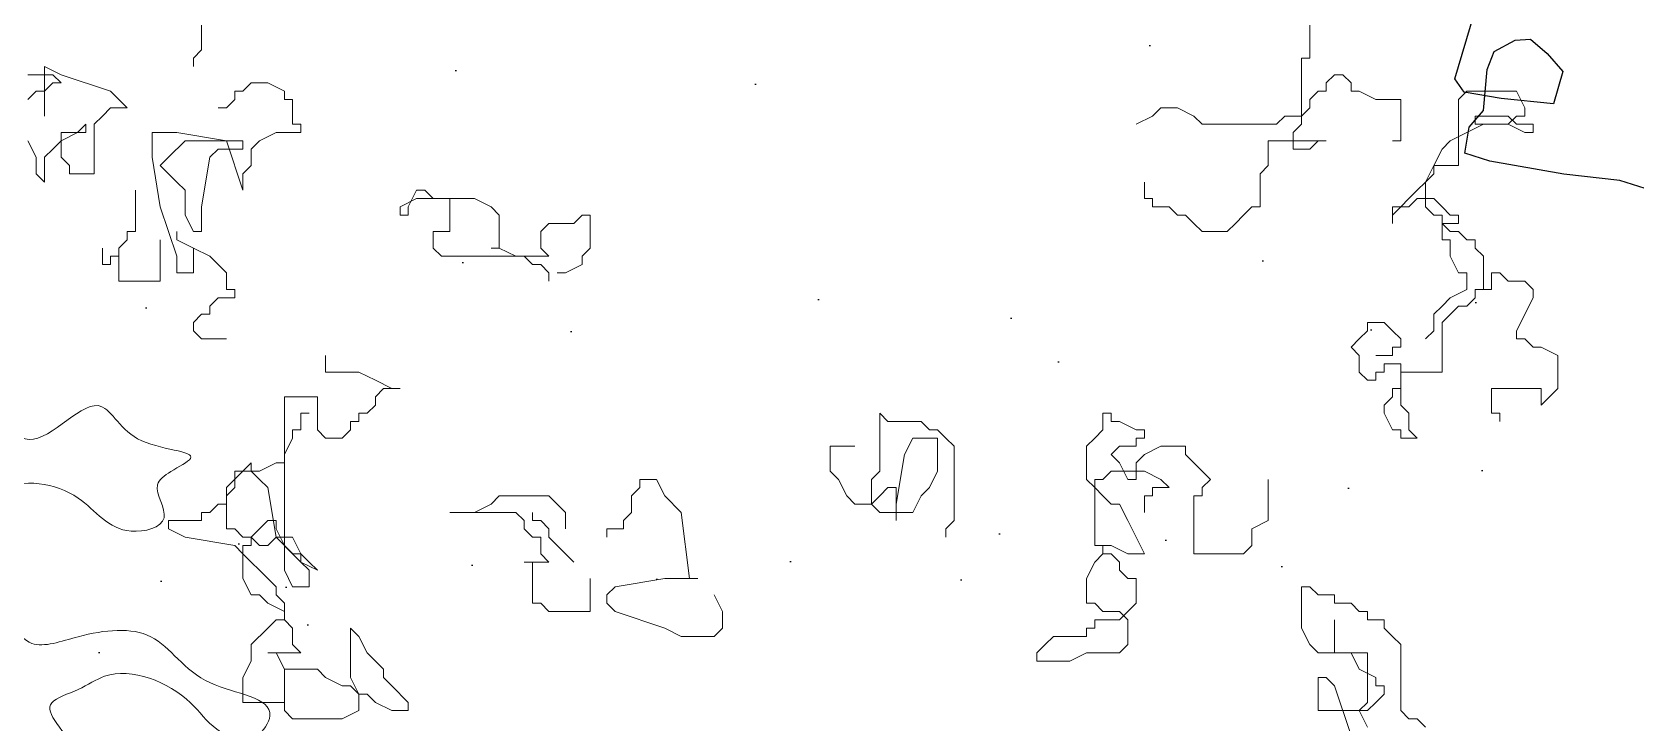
# Model space of a CAD drawing. Extents: x -95 to 325, y -1215 to -918.
# Drawn here: x 94.1 to 109.96, y -1079.91 to -1073.07 of the extents above; entities that cross this region are included whole.
import ezdxf

# ---------------------------------------------------------------- set-up
doc = ezdxf.new("R2010")
doc.units = 0
doc.layers.get('0').update_dxf_attribs({"linetype": 'CONTINUOUS'})
for name, color, linetype in [('尺寸标注', 7, 'CONTINUOUS'), ('植物', 3, 'CONTINUOUS'), ('福建茶', 76, 'CONTINUOUS'), ('马尼拉草', 80, 'CONTINUOUS')]:
    doc.layers.add(name, color=color, linetype=linetype)

# ---------------------------------------------------------------- blocks, each defined once
blk = doc.blocks.new('tulia')
at = {"color": 3, "lineweight": 0}
for p, q in [((192.291, 267.805), (192.171, 268.163)), ((191.634, 268.103), (191.694, 268.043)), ((191.694, 268.043), (191.753, 268.043)), ((191.753, 268.043), (191.813, 267.984)), ((192.052, 268.103), (192.112, 267.984)), ((199.457, 268.043), (199.338, 267.984)), ((199.816, 268.043), (199.457, 268.043)), ((199.875, 267.984), (199.816, 268.043)), ((191.813, 267.984), (191.813, 267.506)), ((191.992, 267.924), (191.932, 267.864)), ((192.052, 267.984), (191.992, 267.924)), ((192.052, 267.924), (192.112, 267.984)), ((192.112, 267.984), (192.052, 267.984)), ((192.052, 267.566), (192.052, 267.924)), ((192.112, 267.984), (192.41, 267.984)), ((192.41, 267.984), (192.41, 267.745)), ((198.98, 267.924), (198.98, 267.984)), ((198.98, 267.984), (199.099, 267.984)), ((199.099, 267.805), (198.98, 267.924)), ((199.099, 267.984), (199.218, 267.924)), ((199.218, 267.924), (199.278, 267.864)), ((199.338, 267.984), (199.338, 267.864)), ((199.875, 267.685), (199.875, 267.984)), ((199.875, 267.685), (199.875, 267.924)), ((199.875, 267.924), (200.174, 267.924)), ((200.174, 267.924), (200.174, 267.745)), ((191.932, 267.864), (191.932, 267.805)), ((191.932, 267.805), (191.992, 267.805)), ((191.992, 267.805), (191.992, 267.745)), ((192.35, 267.745), (192.291, 267.805)), ((199.159, 267.745), (199.099, 267.805)), ((199.278, 267.864), (199.338, 267.864)), ((199.338, 267.864), (199.398, 267.745)), ((199.338, 267.864), (199.398, 267.805)), ((199.398, 267.805), (199.457, 267.805)), ((199.457, 267.805), (199.577, 267.745)), ((191.992, 267.745), (192.112, 267.685)), ((192.41, 267.745), (192.35, 267.745)), ((199.159, 267.685), (199.159, 267.745)), ((199.398, 267.745), (199.398, 267.387)), ((199.577, 267.745), (199.637, 267.685)), ((200.174, 267.745), (200.114, 267.626)), ((192.112, 267.685), (192.171, 267.566)), ((194.082, 267.566), (194.202, 267.626)), ((194.202, 267.626), (194.441, 267.626)), ((194.441, 267.626), (194.441, 267.566)), ((199.218, 267.626), (199.159, 267.685)), ((199.278, 267.566), (199.218, 267.626)), ((199.637, 267.685), (199.875, 267.685)), ((199.935, 267.566), (199.875, 267.685)), ((200.114, 267.626), (200.114, 267.506)), ((191.813, 267.506), (191.873, 267.447)), ((192.41, 267.566), (192.052, 267.566)), ((192.171, 267.566), (192.291, 267.566)), ((192.291, 267.566), (192.291, 267.327)), ((192.47, 267.506), (192.41, 267.566)), ((192.53, 267.387), (192.47, 267.506)), ((193.784, 267.506), (193.844, 267.566)), ((193.784, 267.327), (193.784, 267.506)), ((193.844, 267.566), (194.082, 267.566)), ((194.381, 267.506), (194.321, 267.447)), ((194.441, 267.566), (194.381, 267.506)), ((199.338, 267.447), (199.278, 267.566)), ((199.816, 267.506), (199.756, 267.566)), ((199.756, 267.566), (199.995, 267.566)), ((199.816, 267.387), (199.816, 267.506)), ((199.995, 267.566), (199.935, 267.566)), ((200.114, 267.506), (199.995, 267.387)), ((191.873, 267.447), (191.932, 267.387)), ((191.932, 267.387), (191.932, 267.327)), ((192.53, 267.089), (192.53, 267.387)), ((194.082, 267.387), (194.023, 267.387)), ((194.023, 267.387), (194.023, 267.327)), ((194.321, 267.447), (194.082, 267.447)), ((194.082, 267.447), (194.082, 267.387)), ((196.71, 267.387), (196.77, 267.447)), ((196.71, 267.268), (196.71, 267.387)), ((196.77, 267.447), (197.009, 267.447)), ((197.009, 267.447), (197.128, 267.387)), ((197.128, 267.387), (197.487, 267.268)), ((199.398, 267.387), (199.338, 267.447)), ((199.875, 267.327), (199.816, 267.387)), ((199.995, 267.387), (199.935, 267.327)), ((191.932, 267.327), (192.052, 267.327)), ((192.052, 267.327), (192.052, 267.268)), ((192.052, 267.268), (192.112, 267.268)), ((192.112, 267.268), (192.171, 267.208)), ((193.784, 267.268), (193.724, 267.208)), ((193.844, 267.268), (193.784, 267.327)), ((193.844, 267.327), (193.784, 267.268)), ((194.023, 267.327), (193.844, 267.327)), ((193.963, 267.268), (193.844, 267.268)), ((194.023, 267.208), (193.963, 267.268)), ((196.77, 267.148), (196.71, 267.268)), ((197.487, 267.268), (197.546, 267.208)), ((197.666, 267.268), (197.964, 267.268)), ((197.666, 267.029), (197.666, 267.268)), ((197.964, 267.268), (198.024, 267.208)), ((199.875, 267.208), (199.875, 267.327)), ((199.935, 267.327), (199.875, 267.327)), ((199.875, 267.327), (199.875, 267.268)), ((199.875, 267.268), (199.995, 267.208)), ((192.171, 267.208), (192.291, 267.208)), ((192.291, 267.208), (192.291, 267.148)), ((192.291, 267.148), (192.41, 267.148)), ((192.41, 267.148), (192.47, 267.089)), ((193.724, 267.208), (193.724, 267.029)), ((194.082, 267.208), (194.023, 267.208)), ((194.082, 267.029), (194.082, 267.208)), ((197.546, 267.148), (197.487, 267.089)), ((197.546, 267.208), (197.546, 267.148)), ((198.024, 267.208), (198.084, 267.208)), ((198.084, 267.208), (198.084, 266.91)), ((199.935, 267.148), (199.875, 267.208)), ((199.935, 267.089), (199.935, 267.148)), ((199.995, 267.208), (200.055, 267.148)), ((200.055, 267.148), (200.114, 267.148)), ((200.114, 267.148), (200.174, 267.029)), ((192.47, 267.089), (192.53, 267.089)), ((193.724, 267.029), (193.784, 267.029)), ((193.784, 267.029), (193.844, 266.969)), ((194.023, 266.91), (194.082, 267.029)), ((197.128, 267.029), (196.889, 267.029)), ((196.889, 267.029), (196.949, 267.029)), ((196.949, 267.029), (197.009, 266.551)), ((197.487, 267.089), (197.128, 267.029)), ((199.696, 266.969), (199.696, 267.089)), ((199.696, 267.089), (199.816, 267.089)), ((199.816, 267.089), (199.875, 266.969)), ((200.055, 266.969), (199.935, 267.089)), ((200.174, 267.029), (200.174, 266.85)), ((193.844, 266.969), (193.844, 266.91)), ((193.844, 266.91), (193.903, 266.85)), ((193.963, 266.85), (194.023, 266.91)), ((197.785, 266.91), (197.845, 266.85)), ((198.143, 266.91), (197.964, 266.91)), ((197.964, 266.91), (198.024, 266.85)), ((198.084, 266.91), (198.143, 266.91)), ((199.696, 266.91), (199.637, 266.969)), ((199.637, 266.969), (199.756, 266.91)), ((199.756, 266.91), (199.696, 266.969)), ((199.756, 266.85), (199.696, 266.91)), ((199.756, 266.91), (199.875, 266.79)), ((199.756, 266.85), (199.756, 266.91)), ((199.875, 266.969), (199.875, 266.134)), ((200.114, 266.91), (200.055, 266.969)), ((200.174, 266.85), (200.114, 266.91)), ((192.888, 266.79), (192.948, 266.85)), ((192.888, 266.671), (192.888, 266.79)), ((192.948, 266.85), (193.306, 266.85)), ((193.306, 266.85), (193.306, 266.432)), ((193.784, 266.611), (193.664, 266.85)), ((193.664, 266.85), (193.784, 266.85)), ((193.784, 266.85), (193.903, 266.79)), ((193.903, 266.85), (193.963, 266.85)), ((193.903, 266.79), (193.963, 266.79)), ((193.963, 266.79), (193.963, 266.85)), ((193.963, 266.85), (193.963, 266.79)), ((193.963, 266.79), (194.023, 266.79)), ((194.023, 266.79), (194.023, 266.313)), ((197.845, 266.85), (197.964, 266.73)), ((198.024, 266.85), (198.024, 266.73)), ((199.816, 266.73), (199.756, 266.85)), ((199.816, 266.85), (199.756, 266.85)), ((199.935, 266.73), (199.816, 266.85)), ((199.875, 266.79), (199.935, 266.671)), ((199.995, 266.79), (199.935, 266.73)), ((200.055, 266.79), (199.995, 266.79)), ((200.114, 266.73), (200.055, 266.79)), ((200.114, 266.73), (200.114, 266.79)), ((200.114, 266.79), (200.174, 266.79)), ((200.174, 266.79), (200.174, 266.85)), ((200.174, 266.85), (200.234, 266.79)), ((200.234, 266.79), (200.592, 266.73)), ((192.769, 266.611), (192.888, 266.671)), ((195.098, 266.671), (195.038, 266.611)), ((195.098, 266.73), (195.098, 266.671)), ((197.427, 266.611), (197.427, 266.671)), ((197.427, 266.671), (197.546, 266.671)), ((197.546, 266.671), (197.546, 266.73)), ((197.845, 266.551), (197.845, 266.671)), ((197.964, 266.73), (197.964, 266.671)), ((197.964, 266.671), (198.024, 266.611)), ((198.024, 266.73), (198.084, 266.73)), ((198.084, 266.73), (198.143, 266.671)), ((198.143, 266.671), (198.143, 266.611)), ((199.935, 266.73), (199.816, 266.73)), ((199.995, 266.372), (199.935, 266.73)), ((199.935, 266.671), (199.935, 266.611)), ((199.995, 266.611), (200.055, 266.671)), ((200.055, 266.671), (200.114, 266.73)), ((200.174, 266.73), (200.114, 266.73)), ((200.234, 266.671), (200.174, 266.73)), ((200.293, 266.671), (200.234, 266.671)), ((200.293, 266.372), (200.293, 266.671)), ((200.592, 266.73), (200.712, 266.671)), ((200.712, 266.671), (200.712, 266.611)), ((192.769, 266.313), (192.769, 266.611)), ((193.664, 266.432), (193.664, 266.551)), ((193.844, 266.492), (193.784, 266.611)), ((195.038, 266.611), (195.038, 266.074)), ((195.337, 266.551), (195.277, 266.432)), ((195.575, 266.551), (195.337, 266.551)), ((195.456, 266.492), (195.456, 266.611)), ((195.456, 266.611), (195.456, 266.372)), ((195.635, 266.492), (195.575, 266.551)), ((197.009, 266.551), (197.128, 266.432)), ((197.367, 266.551), (197.427, 266.611)), ((197.367, 266.432), (197.367, 266.551)), ((197.905, 266.492), (197.845, 266.551)), ((198.024, 266.611), (198.084, 266.611)), ((198.084, 266.611), (198.084, 266.551)), ((198.084, 266.551), (198.084, 266.611)), ((198.143, 266.611), (198.203, 266.551)), ((198.203, 266.551), (198.681, 266.551)), ((198.502, 266.551), (198.382, 266.492)), ((198.681, 266.551), (198.502, 266.551)), ((199.935, 266.611), (199.995, 266.611)), ((200.413, 266.551), (200.353, 266.492)), ((200.473, 266.551), (200.413, 266.551)), ((200.712, 266.611), (200.473, 266.611)), ((200.473, 266.611), (200.473, 266.551)), ((193.306, 266.432), (193.246, 266.432)), ((193.246, 266.432), (193.246, 266.372)), ((193.605, 266.372), (193.605, 266.432)), ((193.605, 266.432), (193.664, 266.432)), ((193.903, 266.492), (193.844, 266.492)), ((193.963, 266.432), (193.903, 266.492)), ((194.023, 266.372), (193.963, 266.432)), ((195.277, 266.432), (195.217, 266.372)), ((195.396, 266.134), (195.456, 266.492)), ((195.516, 266.372), (195.575, 266.432)), ((195.575, 266.432), (195.635, 266.492)), ((195.635, 266.313), (195.635, 266.492)), ((195.635, 266.492), (195.755, 266.492)), ((195.755, 266.492), (195.814, 266.432)), ((195.814, 266.432), (195.874, 266.313)), ((197.128, 266.432), (197.188, 266.313)), ((197.307, 266.372), (197.367, 266.432)), ((197.964, 266.432), (197.905, 266.492)), ((198.323, 266.432), (197.964, 266.432)), ((198.382, 266.492), (198.323, 266.432)), ((200.293, 266.432), (200.234, 266.372)), ((200.353, 266.492), (200.293, 266.492)), ((200.293, 266.492), (200.293, 266.432)), ((193.246, 266.372), (193.187, 266.313)), ((193.187, 266.313), (193.246, 266.253)), ((193.485, 266.372), (193.605, 266.372)), ((193.545, 266.313), (193.485, 266.372)), ((193.664, 266.253), (193.545, 266.313)), ((193.724, 266.193), (193.724, 266.313)), ((193.724, 266.313), (193.784, 266.313)), ((193.784, 266.313), (193.724, 266.313)), ((193.724, 266.313), (193.784, 266.313)), ((193.784, 266.313), (193.844, 266.193)), ((193.963, 266.313), (193.903, 266.253)), ((194.023, 266.313), (193.963, 266.313)), ((194.082, 266.313), (194.023, 266.372)), ((194.082, 266.074), (194.082, 266.313)), ((195.217, 266.372), (195.157, 266.253)), ((195.456, 266.372), (195.516, 266.372)), ((195.575, 266.253), (195.635, 266.313)), ((195.874, 266.313), (195.934, 266.253)), ((197.188, 266.313), (197.307, 266.313)), ((197.307, 266.313), (197.307, 266.372)), ((200.055, 266.313), (199.995, 266.372)), ((200.114, 266.253), (200.055, 266.313)), ((200.174, 266.253), (200.293, 266.372)), ((200.234, 266.372), (200.234, 266.253)), ((193.246, 266.253), (193.306, 266.193)), ((193.306, 266.193), (193.366, 266.134)), ((193.903, 266.253), (193.664, 266.253)), ((193.664, 266.134), (193.724, 266.193)), ((193.844, 266.193), (193.903, 266.134)), ((195.157, 266.253), (195.157, 266.014)), ((195.575, 265.835), (195.575, 266.253)), ((195.934, 266.253), (195.934, 266.074)), ((199.875, 265.716), (199.875, 266.193)), ((199.875, 266.193), (199.935, 266.193)), ((199.935, 266.193), (200.055, 266.253)), ((200.055, 266.253), (200.114, 266.253)), ((200.114, 266.253), (200.114, 266.193)), ((200.114, 266.193), (200.174, 266.253)), ((200.234, 266.253), (200.114, 266.253)), ((193.366, 266.134), (193.366, 266.074)), ((193.366, 266.074), (193.545, 266.074)), ((193.545, 266.074), (193.664, 266.134)), ((193.844, 266.074), (193.724, 266.074)), ((193.724, 266.074), (193.724, 266.014)), ((193.903, 266.134), (193.844, 266.074)), ((194.023, 266.014), (194.082, 266.074)), ((195.038, 266.074), (195.098, 266.014)), ((195.337, 266.014), (195.396, 266.134)), ((195.934, 266.074), (195.755, 266.074)), ((199.875, 266.134), (199.816, 266.014)), ((191.753, 265.955), (191.694, 266.014)), ((191.694, 266.014), (191.813, 266.014)), ((191.753, 265.835), (191.753, 265.955)), ((191.813, 266.014), (191.813, 265.955)), ((191.813, 265.955), (191.873, 265.955)), ((191.873, 265.955), (191.932, 265.835)), ((193.724, 266.014), (193.664, 266.014)), ((193.664, 266.014), (193.664, 265.955)), ((193.664, 265.955), (193.724, 265.955)), ((193.724, 265.955), (193.844, 265.895)), ((193.963, 265.955), (194.023, 266.014)), ((193.963, 265.835), (193.963, 265.955)), ((195.098, 266.014), (195.157, 265.955)), ((195.157, 266.014), (195.337, 266.014)), ((195.157, 265.955), (195.217, 265.955)), ((195.217, 265.955), (195.277, 265.895)), ((199.398, 265.955), (199.457, 266.014)), ((199.398, 265.895), (199.398, 265.955)), ((199.457, 266.014), (199.577, 266.014)), ((199.577, 266.014), (199.637, 265.955)), ((199.637, 265.955), (199.637, 265.716)), ((199.816, 265.955), (199.756, 265.955)), ((199.756, 265.955), (199.756, 265.835)), ((199.816, 266.014), (199.816, 265.955)), ((191.096, 265.895), (191.096, 265.835)), ((191.096, 265.835), (191.156, 265.835)), ((191.156, 265.835), (191.156, 265.656)), ((191.813, 265.776), (191.753, 265.835)), ((191.932, 265.835), (191.932, 265.776)), ((193.844, 265.895), (193.903, 265.895)), ((193.903, 265.895), (193.903, 265.835)), ((193.903, 265.835), (193.963, 265.835)), ((195.277, 265.895), (195.516, 265.895)), ((195.516, 265.895), (195.575, 265.835)), ((199.218, 265.776), (199.278, 265.835)), ((199.278, 265.835), (199.338, 265.835)), ((199.338, 265.835), (199.338, 265.895)), ((199.338, 265.895), (199.398, 265.895)), ((199.756, 265.835), (199.696, 265.835)), ((199.696, 265.835), (199.756, 265.835)), ((190.798, 265.776), (190.738, 265.716)), ((190.798, 265.656), (190.798, 265.776)), ((191.813, 265.537), (191.813, 265.776)), ((191.932, 265.776), (191.873, 265.716)), ((199.218, 265.716), (199.218, 265.776)), ((190.738, 265.716), (190.678, 265.656)), ((190.678, 265.656), (190.678, 265.418)), ((191.156, 265.656), (190.798, 265.656)), ((191.873, 265.656), (191.813, 265.656)), ((191.813, 265.656), (191.813, 265.477)), ((191.873, 265.716), (191.873, 265.656)), ((199.099, 265.656), (199.039, 265.656)), ((199.039, 265.656), (199.159, 265.656)), ((199.218, 265.597), (199.099, 265.656)), ((199.159, 265.656), (199.218, 265.716)), ((199.637, 265.716), (199.875, 265.716)), ((191.514, 265.179), (191.514, 265.537)), ((191.514, 265.537), (191.813, 265.537)), ((191.932, 265.477), (191.932, 265.537)), ((191.932, 265.537), (191.992, 265.537)), ((191.992, 265.537), (191.992, 265.597)), ((191.992, 265.597), (192.052, 265.597)), ((192.052, 265.597), (192.112, 265.537)), ((192.112, 265.537), (192.112, 265.418)), ((199.338, 265.537), (199.218, 265.597)), ((199.577, 265.537), (199.338, 265.537)), ((199.577, 265.418), (199.577, 265.537)), ((190.678, 265.418), (190.798, 265.358)), ((191.813, 265.477), (191.932, 265.477)), ((191.873, 265.358), (191.873, 265.418)), ((191.873, 265.418), (191.992, 265.418)), ((192.112, 265.418), (192.171, 265.358)), ((190.798, 265.358), (190.857, 265.358)), ((190.857, 265.358), (190.917, 265.298)), ((190.917, 265.298), (190.977, 265.298)), ((190.977, 265.298), (190.977, 265.239)), ((191.574, 265.239), (191.634, 265.298)), ((191.813, 265.298), (191.813, 265.358)), ((191.813, 265.358), (191.873, 265.358)), ((191.873, 265.239), (191.813, 265.298)), ((192.112, 265.298), (192.052, 265.239)), ((192.171, 265.358), (192.112, 265.298)), ((200.293, 265.298), (200.473, 265.298)), ((200.473, 265.298), (200.532, 265.239)), ((190.977, 265.239), (190.857, 265)), ((191.395, 265.06), (191.514, 265.179)), ((191.574, 265.119), (191.574, 265.239)), ((191.932, 265.179), (191.873, 265.239)), ((192.052, 265.179), (191.932, 265.179)), ((192.052, 265.239), (192.052, 265.179)), ((200.532, 265.179), (200.473, 265.119)), ((200.532, 265.239), (200.532, 265.179)), ((191.275, 265), (191.335, 265.06)), ((191.335, 265.06), (191.395, 265.06)), ((191.455, 265), (191.514, 265.06)), ((191.514, 265.06), (191.574, 265.119)), ((200.413, 265.06), (200.353, 265)), ((200.473, 265.119), (200.413, 265.119)), ((200.413, 265.119), (200.413, 265.06)), ((190.857, 265), (190.857, 264.94)), ((190.857, 264.94), (190.917, 264.881)), ((191.156, 264.821), (191.156, 264.94)), ((191.156, 264.94), (191.275, 264.94)), ((191.275, 264.94), (191.216, 264.94)), ((191.216, 264.94), (191.216, 264.701)), ((191.275, 264.94), (191.275, 265)), ((191.275, 265), (191.275, 264.94)), ((191.335, 264.94), (191.455, 265)), ((191.335, 264.821), (191.335, 264.94)), ((200.353, 265), (200.234, 265)), ((200.234, 265), (200.234, 264.94)), ((200.234, 264.94), (200.293, 264.94)), ((200.293, 264.94), (200.293, 264.821)), ((190.917, 264.881), (191.037, 264.881)), ((191.037, 264.881), (191.096, 264.821)), ((191.096, 264.821), (191.156, 264.821)), ((191.395, 264.821), (191.335, 264.821)), ((191.455, 264.701), (191.395, 264.821)), ((197.845, 264.821), (197.725, 264.761)), ((197.905, 264.821), (197.845, 264.821)), ((197.964, 264.821), (197.964, 264.881)), ((198.024, 264.761), (197.964, 264.821)), ((200.293, 264.821), (200.353, 264.761)), ((200.532, 264.642), (200.532, 264.821)), ((200.532, 264.821), (200.652, 264.821)), ((200.652, 264.821), (200.652, 264.701)), ((200.771, 264.582), (200.771, 264.881)), ((200.771, 264.881), (201.07, 264.881)), ((201.07, 264.881), (201.07, 264.701)), ((191.216, 264.701), (191.275, 264.642)), ((191.455, 264.582), (191.455, 264.701)), ((197.725, 264.701), (197.666, 264.642)), ((197.725, 264.761), (197.725, 264.701)), ((198.024, 264.642), (197.964, 264.701)), ((197.964, 264.701), (198.741, 264.701)), ((198.084, 264.761), (198.024, 264.761)), ((198.143, 264.701), (198.084, 264.761)), ((198.203, 264.701), (198.143, 264.701)), ((198.323, 264.642), (198.203, 264.701)), ((198.741, 264.701), (198.8, 264.642)), ((200.353, 264.761), (200.413, 264.701)), ((200.413, 264.701), (200.532, 264.642)), ((200.652, 264.701), (200.771, 264.343)), ((201.07, 264.642), (201.07, 264.701)), ((201.07, 264.701), (201.13, 264.701)), ((201.13, 264.701), (201.13, 264.761)), ((201.13, 264.761), (201.189, 264.761)), ((201.189, 264.761), (201.189, 264.642)), ((191.275, 264.642), (191.275, 264.582)), ((191.275, 264.582), (191.335, 264.582)), ((191.335, 264.582), (191.395, 264.522)), ((191.514, 264.582), (191.455, 264.582)), ((191.514, 264.403), (191.514, 264.582)), ((197.666, 264.642), (197.666, 264.403)), ((198.024, 264.522), (198.024, 264.642)), ((198.323, 264.403), (198.323, 264.642)), ((198.323, 264.642), (198.382, 264.642)), ((198.382, 264.642), (198.323, 264.642)), ((198.8, 264.642), (198.8, 264.522)), ((200.532, 264.642), (200.652, 264.582)), ((200.652, 264.582), (200.532, 264.642)), ((200.652, 264.582), (200.652, 264.522)), ((200.652, 264.522), (200.652, 264.582)), ((201.01, 264.582), (201.07, 264.642)), ((201.01, 264.522), (201.01, 264.582)), ((191.395, 264.522), (191.455, 264.522)), ((191.514, 264.463), (191.395, 264.463)), ((191.395, 264.463), (191.395, 264.403)), ((191.455, 264.522), (191.514, 264.463)), ((191.873, 264.343), (191.873, 264.463)), ((191.873, 264.463), (191.873, 264.403)), ((192.948, 264.403), (193.007, 264.463)), ((193.007, 264.463), (193.067, 264.522)), ((193.067, 264.522), (193.246, 264.522)), ((193.246, 264.522), (193.306, 264.463)), ((193.306, 264.463), (193.366, 264.403)), ((197.725, 264.403), (197.785, 264.463)), ((197.785, 264.463), (197.964, 264.463)), ((197.964, 264.463), (198.024, 264.522)), ((198.681, 264.522), (198.681, 264.284)), ((198.8, 264.522), (198.681, 264.522)), ((200.473, 264.343), (200.473, 264.522)), ((200.473, 264.522), (200.532, 264.522)), ((200.532, 264.522), (200.592, 264.403)), ((200.95, 264.224), (200.95, 264.522)), ((200.95, 264.522), (201.01, 264.522)), ((191.395, 264.403), (191.455, 264.403)), ((191.455, 264.403), (191.514, 264.343)), ((191.574, 264.403), (191.514, 264.403)), ((191.514, 264.343), (191.574, 264.284)), ((191.634, 264.343), (191.574, 264.403)), ((191.634, 264.284), (191.634, 264.343)), ((191.694, 264.284), (191.753, 264.343)), ((191.753, 264.343), (191.873, 264.343)), ((191.813, 264.343), (191.753, 264.284)), ((191.873, 264.403), (191.813, 264.343)), ((192.828, 264.105), (192.828, 264.343)), ((192.828, 264.343), (192.888, 264.343)), ((192.888, 264.343), (192.948, 264.403)), ((193.366, 264.403), (193.425, 264.403)), ((193.425, 264.403), (193.485, 264.343)), ((193.485, 264.343), (193.605, 264.343)), ((193.605, 264.343), (193.605, 264.284)), ((197.666, 264.403), (197.725, 264.403)), ((198.382, 264.343), (198.323, 264.403)), ((198.502, 264.284), (198.382, 264.343)), ((198.92, 264.224), (198.98, 264.343)), ((199.039, 264.343), (198.92, 264.284)), ((198.98, 264.343), (198.98, 264.403)), ((198.98, 264.403), (199.039, 264.403)), ((199.039, 264.403), (199.039, 264.343)), ((200.413, 263.985), (200.473, 264.343)), ((200.592, 264.403), (200.592, 264.224)), ((200.771, 264.343), (200.831, 263.985)), ((191.574, 264.284), (191.694, 264.284)), ((191.634, 264.164), (191.634, 264.284)), ((191.634, 264.284), (191.694, 264.284)), ((191.694, 264.284), (191.634, 264.284)), ((191.694, 264.224), (191.634, 264.164)), ((191.753, 264.284), (191.694, 264.224)), ((193.605, 264.284), (193.664, 264.284)), ((193.664, 264.284), (193.664, 264.164)), ((198.92, 264.284), (198.502, 264.284)), ((198.681, 264.284), (198.8, 264.284)), ((198.8, 264.284), (198.86, 264.224)), ((198.86, 264.224), (198.92, 264.224)), ((200.293, 263.866), (200.174, 264.224)), ((200.174, 264.224), (200.174, 264.105)), ((200.592, 264.224), (200.652, 264.164)), ((191.634, 264.164), (191.574, 264.105)), ((191.574, 264.045), (191.634, 264.164)), ((191.574, 264.105), (191.574, 264.045)), ((192.769, 264.045), (192.828, 264.105)), ((200.174, 264.105), (200.114, 264.045)), ((200.652, 264.164), (200.712, 264.105)), ((200.712, 264.105), (200.771, 264.045)), ((201.249, 263.747), (201.249, 264.105)), ((201.249, 264.105), (201.428, 264.105)), ((201.428, 264.105), (201.428, 264.045)), ((201.607, 263.985), (201.607, 264.164)), ((201.607, 264.164), (201.667, 264.105)), ((201.667, 264.105), (201.667, 263.985)), ((191.574, 264.045), (191.395, 264.045)), ((191.395, 264.045), (191.395, 263.568)), ((191.514, 263.926), (191.574, 264.045)), ((192.769, 263.866), (192.769, 264.045)), ((200.114, 264.045), (200.114, 263.926)), ((200.353, 263.926), (200.413, 263.985)), ((200.712, 263.985), (200.592, 263.866)), ((200.771, 264.045), (200.712, 263.985)), ((200.831, 263.985), (200.831, 263.806)), ((201.428, 264.045), (201.488, 263.985)), ((201.488, 263.985), (201.488, 263.806)), ((201.548, 263.926), (201.607, 263.985)), ((201.667, 263.985), (201.727, 263.866)), ((191.335, 263.806), (191.455, 263.866)), ((191.455, 263.866), (191.514, 263.926)), ((191.873, 263.866), (191.813, 263.866)), ((191.813, 263.866), (191.813, 263.568)), ((192.41, 263.866), (192.35, 263.866)), ((192.35, 263.866), (192.769, 263.866)), ((192.47, 263.926), (192.41, 263.866)), ((192.589, 263.926), (192.47, 263.926)), ((192.589, 263.806), (192.589, 263.926)), ((200.055, 263.866), (199.935, 263.806)), ((200.114, 263.926), (200.055, 263.866)), ((200.174, 263.866), (200.174, 263.926)), ((200.174, 263.926), (200.353, 263.926)), ((200.293, 263.866), (200.174, 263.866)), ((200.652, 263.806), (200.293, 263.866)), ((200.592, 263.866), (200.293, 263.866)), ((201.368, 263.806), (201.488, 263.866)), ((201.488, 263.866), (201.548, 263.926)), ((190.857, 263.747), (190.857, 263.806)), ((190.857, 263.806), (190.917, 263.806)), ((190.917, 263.806), (191.037, 263.747)), ((191.216, 263.747), (191.335, 263.806)), ((192.53, 263.747), (192.589, 263.806)), ((199.935, 263.806), (199.756, 263.806)), ((199.756, 263.806), (199.756, 263.747)), ((200.831, 263.806), (200.652, 263.806)), ((201.488, 263.806), (201.309, 263.806)), ((201.309, 263.806), (201.309, 263.747)), ((201.309, 263.747), (201.368, 263.806)), ((190.977, 263.747), (190.857, 263.747)), ((190.917, 263.627), (190.917, 263.687)), ((190.917, 263.687), (190.977, 263.687)), ((190.977, 263.687), (191.037, 263.747)), ((191.037, 263.687), (190.977, 263.747)), ((191.037, 263.747), (191.275, 263.747)), ((191.037, 263.747), (191.216, 263.747)), ((191.275, 263.687), (191.037, 263.687)), ((191.275, 263.747), (191.275, 263.687)), ((192.47, 263.627), (192.53, 263.687)), ((192.53, 263.687), (192.53, 263.747)), ((192.649, 263.687), (192.53, 263.687)), ((192.53, 263.687), (192.53, 263.269)), ((192.709, 263.747), (192.649, 263.687)), ((193.246, 263.747), (192.709, 263.747)), ((193.306, 263.687), (193.246, 263.747)), ((193.425, 263.627), (193.306, 263.687)), ((193.605, 263.687), (193.545, 263.627)), ((193.724, 263.747), (193.605, 263.687)), ((199.756, 263.747), (199.816, 263.747)), ((199.816, 263.747), (199.816, 263.568)), ((201.13, 263.627), (201.189, 263.687)), ((201.189, 263.687), (201.249, 263.747)), ((201.607, 263.687), (201.607, 263.329)), ((190.977, 263.508), (190.917, 263.627)), ((191.395, 263.568), (191.335, 263.508)), ((191.813, 263.568), (191.992, 263.568)), ((191.992, 263.568), (192.112, 263.508)), ((192.41, 263.508), (192.47, 263.568)), ((192.47, 263.568), (192.47, 263.627)), ((193.545, 263.627), (193.425, 263.627)), ((199.816, 263.568), (199.875, 263.568)), ((199.875, 263.568), (199.875, 263.508)), ((200.234, 263.568), (200.293, 263.627)), ((200.234, 263.508), (200.234, 263.568)), ((200.293, 263.627), (200.353, 263.627)), ((201.13, 263.508), (201.01, 263.627)), ((201.01, 263.627), (201.13, 263.627)), ((201.727, 263.568), (201.667, 263.508)), ((191.335, 263.508), (190.977, 263.508)), ((192.112, 263.508), (192.171, 263.508)), ((192.171, 263.508), (192.171, 263.448)), ((192.171, 263.448), (192.231, 263.389)), ((192.291, 263.389), (192.35, 263.448)), ((192.35, 263.448), (192.35, 263.508)), ((192.35, 263.508), (192.41, 263.508)), ((199.875, 263.508), (199.995, 263.448)), ((199.995, 263.448), (200.114, 263.448)), ((200.114, 263.448), (200.174, 263.508)), ((200.174, 263.508), (200.234, 263.508)), ((201.488, 263.389), (201.13, 263.508)), ((201.548, 263.448), (201.488, 263.448)), ((201.488, 263.448), (201.548, 263.389)), ((201.607, 263.508), (201.548, 263.448)), ((201.667, 263.508), (201.607, 263.508)), ((192.231, 263.389), (192.291, 263.389)), ((200.532, 263.329), (200.532, 263.269)), ((201.607, 263.329), (201.488, 263.389)), ((201.548, 263.389), (201.727, 263.389)), ((192.53, 263.269), (192.47, 263.269)), ((192.47, 263.269), (192.47, 263.031)), ((200.532, 263.269), (200.473, 263.21)), ((200.473, 263.21), (200.473, 263.031))]:
    blk.add_line(p, q, dxfattribs=at)
at = {"color": 34, "lineweight": 0}
blk.add_spline([(201.842, 268.738), (201.842, 268.261), (202.08, 267.593), (202.51, 266.925), (202.558, 266.114), (202.51, 265.685), (202.987, 265.303), (203.274, 264.921), (203.513, 265.303), (204.324, 265.637), (204.945, 265.78), (205.518, 265.494), (206.091, 265.399), (206.186, 264.826), (206.091, 264.206), (206.329, 263.633), (206.664, 263.204), (207.332, 262.775), (208.096, 262.489), (208.382, 262.489), (208.287, 262.393), (207.905, 262.393), (206.95, 262.679), (206.473, 262.966), (206.234, 262.584), (205.852, 261.868), (205.613, 261.248), (205.47, 260.723), (205.613, 260.151), (205.613, 259.674), (205.47, 259.388), (205.327, 259.054), (205.47, 259.865), (205.375, 260.294), (205.231, 260.962), (205.422, 261.534), (205.852, 262.345), (206.186, 262.87), (206.138, 263.252), (205.709, 263.777), (205.375, 264.206), (205.422, 264.588), (205.327, 265.017), (204.897, 265.112), (204.181, 265.065), (203.799, 264.635), (203.608, 263.92), (203.704, 263.633), (203.56, 263.538), (203.083, 263.109), (203.083, 262.727), (203.751, 262.011), (204.611, 261.678), (205.47, 261.391), (206.282, 261.201), (206.616, 260.914), (206.52, 260.914), (206.138, 261.105), (205.613, 261.248), (204.849, 261.344), (204.133, 261.582), (203.369, 261.821), (203.035, 262.202), (202.844, 262.536), (202.653, 262.489), (202.415, 262.25), (202.08, 261.964), (202.08, 261.582), (202.033, 261.391), (201.842, 261.439), (201.698, 261.582), (201.698, 261.964), (201.889, 262.441), (202.176, 262.918), (202.51, 263.395), (202.701, 263.729), (202.844, 264.015), (202.701, 264.444), (202.128, 264.969), (201.889, 265.828), (201.746, 266.019), (201.221, 265.78), (200.935, 266.019), (200.553, 266.162), (200.696, 266.257), (200.791, 266.353), (200.744, 266.591), (200.982, 266.687), (201.364, 266.448), (201.937, 266.4), (202.08, 266.543), (201.937, 267.116), (201.698, 267.498), (201.364, 267.45), (200.839, 267.45), (200.409, 267.784), (199.98, 268.022), (200.075, 268.165), (200.362, 268.118), (200.553, 267.927), (201.173, 267.736), (201.364, 267.831), (201.555, 267.927), (201.364, 268.309), (201.412, 268.976), (201.651, 268.881), (201.889, 268.976), (201.889, 268.69), (201.937, 268.165), (202.033, 267.927), (202.128, 267.498), (202.367, 267.211), (202.51, 266.925)], degree=3, dxfattribs=at)
blk = doc.blocks.new('tuli')
at = {"color": 3}
blk.add_blockref('tulia', (-25.998, 9.206), dxfattribs=at)
blk = doc.blocks.new('A$C3A3013BA')
at = {"layer": '植物', "color": 3}
for p, q in [((7066.6, 8219.5), (7195.4, 8201.1)), ((7195.4, 8201.1), (7471.4, 8219.5)), ((7471.4, 8219.5), (7839.5, 8219.5)), ((7839.5, 8219.5), (7968.3, 8201.1)), ((7968.3, 8201.1), (7968.3, 8072.4)), ((7968.3, 8072.4), (7913.1, 7980.4)), ((7913.1, 7980.4), (7931.5, 7778.2)), ((7563.4, 7723), (7581.8, 7888.5)), ((7581.8, 7888.5), (7839.5, 7906.9)), ((7839.5, 7906.9), (8023.5, 7906.9)), ((8023.5, 7906.9), (8078.7, 7851.7)), ((8078.7, 7851.7), (8041.9, 7520.7)), ((7655.4, 7649.5), (7563.4, 7723)), ((7931.5, 7778.2), (7913.1, 7686.2)), ((7747.4, 7594.3), (7655.4, 7649.5)), ((7913.1, 7686.2), (7821.1, 7612.7)), ((7821.1, 7612.7), (7747.4, 7594.3))]:
    blk.add_line(p, q, dxfattribs=at)

msp = doc.modelspace()

# ---------------------------------------------------------------- hatches: boundary and pattern name
at = {"layer": '尺寸标注'}
h = msp.add_hatch(dxfattribs=at)
h.set_pattern_fill('NET', color=26, scale=0.7, angle=45, style=0)
edge = h.paths.add_edge_path()
edge.add_line((75.022, -1080.996), (80.817, -1097.292))
edge.add_line((80.817, -1097.292), (129.18, -1097.292))
edge.add_line((129.18, -1097.292), (129.18, -1082.491))
edge.add_spline(control_points=[(129.18, -1082.491), (125.033, -1080.813), (112.53, -1075.937), (94.497, -1090.68), (80.593, -1083.027), (75.022, -1080.996)], knot_values=[137.42757, 137.42757, 137.42757, 137.42757, 150.318008, 176.245126, 193.577857, 193.577857, 193.577857, 193.577857], degree=3, periodic=0)
at = {"layer": '马尼拉草'}
h = msp.add_hatch(dxfattribs=at)
h.set_pattern_fill('AR-SAND', color=256, scale=0.1, style=0)
edge = h.paths.add_edge_path()
edge.add_line((129.18, -1062.289), (129.18, -1082.491))
edge.add_spline(control_points=[(129.18, -1082.491), (125.033, -1080.813), (112.53, -1075.937), (91.737, -1092.936), (66.733, -1072.385), (41.729, -1092.939), (16.75, -1072.503), (-7.742, -1091.997), (-23.644, -1081.165), (-31.487, -1079.539)], knot_values=[26.944979, 26.944979, 26.944979, 26.944979, 39.835418, 65.762535, 91.689652, 117.61677, 143.543887, 169.471017, 193.577857, 193.577857, 193.577857, 193.577857], degree=3, periodic=0)
edge.add_line((-31.487, -1079.539), (-31.487, -1059.337))
edge.add_spline(control_points=[(-31.487, -1059.337), (-23.644, -1060.962), (-7.742, -1071.795), (16.75, -1052.301), (41.729, -1072.737), (66.733, -1052.183), (91.737, -1072.734), (112.53, -1055.735), (125.033, -1060.611), (129.18, -1062.289)], knot_values=[26.944979, 26.944979, 26.944979, 26.944979, 51.051819, 76.978949, 102.906066, 128.833183, 154.760301, 180.687418, 193.577857, 193.577857, 193.577857, 193.577857], degree=3, periodic=0)

# ---------------------------------------------------------------- linework, layer by layer
at = {"layer": '福建茶', "lineweight": 9}
msp.add_open_spline([(-31.487, -1079.539), (-23.644, -1081.165), (-7.742, -1091.997), (16.75, -1072.503), (41.729, -1092.939), (66.733, -1072.385), (91.737, -1092.936), (112.53, -1075.937), (125.033, -1080.813), (129.18, -1082.491)], degree=3, knots=[26.944979, 26.944979, 26.944979, 26.944979, 51.051819, 76.978949, 102.906066, 128.833183, 154.760301, 180.687418, 193.577857, 193.577857, 193.577857, 193.577857], dxfattribs=at)

# ---------------------------------------------------------------- block references
at = {"color": 1, "lineweight": 0, "xscale": 1.369095795671456, "yscale": 1.369095796253532, "zscale": 1.369095795696208, "rotation": 180}
msp.add_blockref('tuli', (334.646, -700.286), dxfattribs=at)
at = {"layer": '植物', "color": 4, "xscale": 0.002016000098735287, "yscale": 0.002015999052673578, "zscale": 0.002016000000000001, "rotation": 169.9999971357347}
msp.add_blockref('A$C3A3013BA', (126.954, -1060.776), dxfattribs=at)

doc.saveas('drawing.dxf')
